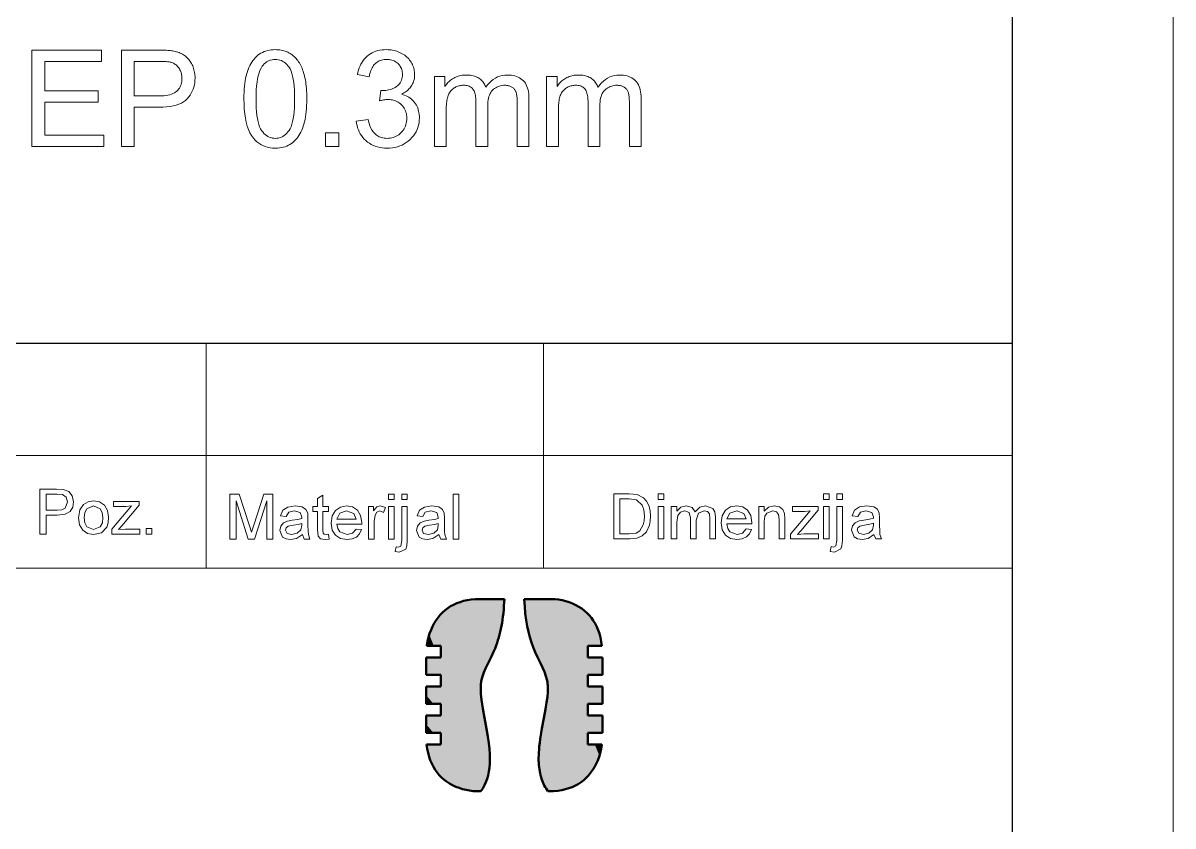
# Model space of a CAD drawing. Extents: x -99 to 297, y 0 to 529.
# Drawn here: x 261.21 to 297, y 24.98 to 49.96 of the extents above; entities that cross this region are included whole.
import ezdxf

# ---------------------------------------------------------------- set-up
doc = ezdxf.new("R2010")
doc.units = 0

msp = doc.modelspace()

# ---------------------------------------------------------------- linework, layer by layer
at = {"color": 7, "lineweight": 13}
for p, q in [((297, 0), (297, 420)), ((142.421, 36.5), (292, 36.5)), ((292, 33), (142.421, 33))]:
    msp.add_line(p, q, dxfattribs=at)
at = {"color": 7, "lineweight": 30}
for p, q in [((292, 5), (292, 415)), ((142.421, 40), (292, 40))]:
    msp.add_line(p, q, dxfattribs=at)
at = {"color": 7, "lineweight": 13, "ltscale": 0.175}
for p, q in [((266.911, 40), (266.911, 33)), ((277.411, 40), (277.411, 33))]:
    msp.add_line(p, q, dxfattribs=at)
at = {"color": 7, "lineweight": 13}
for points in [[(261.484, 46.116), (261.484, 49.116), (263.653, 49.116), (263.653, 48.762), (261.881, 48.762), (261.881, 47.843), (263.541, 47.843), (263.541, 47.491), (261.881, 47.491), (261.881, 46.47), (263.723, 46.47), (263.723, 46.116)], [(264.271, 46.116), (264.271, 49.116), (265.403, 49.116), (265.461, 49.116), (265.517, 49.115), (265.569, 49.114), (265.619, 49.112), (265.666, 49.109), (265.711, 49.106), (265.752, 49.102), (265.79, 49.098), (265.826, 49.093), (265.859, 49.088), (265.903, 49.079), (265.945, 49.07), (265.985, 49.059), (266.025, 49.047), (266.062, 49.034), (266.099, 49.019), (266.133, 49.003), (266.167, 48.986), (266.199, 48.967), (266.23, 48.947), (266.259, 48.926), (266.287, 48.903), (266.314, 48.878), (266.34, 48.851), (266.364, 48.823), (266.388, 48.793), (266.41, 48.762), (266.431, 48.729), (266.451, 48.694), (266.47, 48.658), (266.487, 48.62), (266.503, 48.582), (266.516, 48.543), (266.528, 48.503), (266.538, 48.462), (266.547, 48.421), (266.553, 48.379), (266.557, 48.336), (266.56, 48.293), (266.561, 48.248), (266.559, 48.173), (266.551, 48.1), (266.539, 48.029), (266.522, 47.961), (266.5, 47.895), (266.473, 47.832), (266.442, 47.77), (266.405, 47.712), (266.364, 47.655), (266.318, 47.601), (266.265, 47.55), (266.204, 47.505), (266.136, 47.466), (266.06, 47.431), (265.976, 47.402), (265.884, 47.378), (265.784, 47.36), (265.676, 47.346), (265.561, 47.338), (265.438, 47.336), (264.668, 47.336), (264.668, 46.116)], [(268.082, 47.596), (268.083, 47.7), (268.086, 47.8), (268.091, 47.896), (268.099, 47.988), (268.109, 48.076), (268.121, 48.159), (268.135, 48.239), (268.152, 48.314), (268.17, 48.385), (268.191, 48.452), (268.214, 48.515), (268.239, 48.576), (268.266, 48.633), (268.296, 48.688), (268.327, 48.739), (268.361, 48.788), (268.396, 48.834), (268.434, 48.876), (268.474, 48.916), (268.516, 48.952), (268.561, 48.986), (268.607, 49.016), (268.656, 49.042), (268.707, 49.065), (268.76, 49.084), (268.816, 49.1), (268.873, 49.113), (268.933, 49.121), (268.995, 49.127), (269.06, 49.128), (269.107, 49.127), (269.154, 49.125), (269.199, 49.12), (269.243, 49.113), (269.286, 49.104), (269.328, 49.093), (269.369, 49.081), (269.408, 49.066), (269.446, 49.05), (269.483, 49.031), (269.519, 49.011), (269.554, 48.989), (269.587, 48.965), (269.619, 48.94), (269.65, 48.913), (269.679, 48.884), (269.707, 48.853), (269.734, 48.821), (269.76, 48.787), (269.784, 48.751), (269.807, 48.713), (269.83, 48.674), (269.851, 48.634), (269.871, 48.592), (269.89, 48.548), (269.908, 48.502), (269.925, 48.455), (269.941, 48.407), (269.956, 48.357), (269.97, 48.305), (269.983, 48.25), (269.995, 48.192), (270.005, 48.131), (270.014, 48.065), (270.021, 47.996), (270.027, 47.923), (270.032, 47.847), (270.035, 47.767), (270.037, 47.683), (270.038, 47.596), (270.037, 47.492), (270.034, 47.393), (270.028, 47.297), (270.021, 47.206), (270.011, 47.119), (269.999, 47.035), (269.985, 46.956), (269.968, 46.881), (269.95, 46.81), (269.929, 46.743), (269.907, 46.68), (269.882, 46.62), (269.855, 46.562), (269.825, 46.507), (269.794, 46.456), (269.761, 46.407), (269.725, 46.361), (269.687, 46.319), (269.647, 46.279), (269.605, 46.242), (269.561, 46.208), (269.514, 46.178), (269.465, 46.152), (269.414, 46.129), (269.361, 46.109), (269.305, 46.093), (269.247, 46.081), (269.187, 46.072), (269.124, 46.067), (269.06, 46.065), (268.975, 46.068), (268.894, 46.077), (268.816, 46.093), (268.742, 46.115), (268.672, 46.143), (268.606, 46.177), (268.544, 46.217), (268.485, 46.264), (268.43, 46.317), (268.378, 46.376), (268.322, 46.456), (268.271, 46.545), (268.227, 46.643), (268.188, 46.751), (268.156, 46.868), (268.129, 46.995), (268.108, 47.131), (268.093, 47.276), (268.085, 47.431)], [(271.579, 46.908), (271.947, 46.957), (271.961, 46.896), (271.976, 46.839), (271.993, 46.785), (272.012, 46.735), (272.033, 46.688), (272.055, 46.644), (272.08, 46.605), (272.106, 46.568), (272.133, 46.535), (272.163, 46.506), (272.194, 46.48), (272.227, 46.456), (272.26, 46.436), (272.296, 46.418), (272.332, 46.402), (272.37, 46.39), (272.409, 46.38), (272.45, 46.373), (272.491, 46.369), (272.534, 46.368), (272.586, 46.37), (272.635, 46.375), (272.683, 46.384), (272.729, 46.397), (272.774, 46.413), (272.817, 46.433), (272.859, 46.456), (272.899, 46.483), (272.937, 46.514), (272.973, 46.548), (273.007, 46.585), (273.038, 46.623), (273.065, 46.664), (273.088, 46.706), (273.108, 46.75), (273.124, 46.795), (273.136, 46.842), (273.145, 46.891), (273.151, 46.942), (273.152, 46.994), (273.151, 47.044), (273.146, 47.092), (273.138, 47.138), (273.126, 47.183), (273.111, 47.226), (273.093, 47.267), (273.071, 47.306), (273.046, 47.343), (273.018, 47.379), (272.987, 47.413), (272.953, 47.444), (272.917, 47.472), (272.879, 47.497), (272.84, 47.518), (272.798, 47.536), (272.755, 47.551), (272.711, 47.562), (272.664, 47.571), (272.615, 47.576), (272.565, 47.577), (272.544, 47.577), (272.521, 47.576), (272.498, 47.574), (272.473, 47.571), (272.448, 47.567), (272.422, 47.563), (272.394, 47.557), (272.365, 47.551), (272.336, 47.544), (272.305, 47.536), (272.346, 47.86), (272.353, 47.859), (272.36, 47.858), (272.367, 47.858), (272.373, 47.857), (272.379, 47.857), (272.385, 47.856), (272.391, 47.856), (272.396, 47.856), (272.401, 47.856), (272.406, 47.856), (272.452, 47.857), (272.498, 47.861), (272.543, 47.867), (272.586, 47.875), (272.629, 47.886), (272.671, 47.9), (272.712, 47.916), (272.752, 47.934), (272.791, 47.955), (272.829, 47.978), (272.865, 48.004), (272.897, 48.033), (272.925, 48.064), (272.95, 48.098), (272.97, 48.134), (272.987, 48.174), (273, 48.215), (273.01, 48.26), (273.016, 48.307), (273.017, 48.357), (273.016, 48.397), (273.012, 48.435), (273.005, 48.472), (272.995, 48.508), (272.983, 48.542), (272.968, 48.575), (272.95, 48.606), (272.93, 48.637), (272.906, 48.665), (272.88, 48.693), (272.852, 48.718), (272.822, 48.74), (272.791, 48.76), (272.758, 48.778), (272.723, 48.792), (272.687, 48.804), (272.649, 48.814), (272.61, 48.82), (272.569, 48.824), (272.526, 48.826), (272.484, 48.824), (272.443, 48.82), (272.404, 48.813), (272.366, 48.804), (272.329, 48.792), (272.294, 48.777), (272.261, 48.759), (272.228, 48.739), (272.198, 48.716), (272.168, 48.691), (272.141, 48.662), (272.115, 48.631), (272.091, 48.597), (272.07, 48.561), (272.051, 48.522), (272.033, 48.48), (272.018, 48.435), (272.004, 48.388), (271.993, 48.338), (271.984, 48.285), (271.616, 48.351), (271.631, 48.423), (271.65, 48.492), (271.672, 48.558), (271.697, 48.62), (271.726, 48.68), (271.759, 48.735), (271.794, 48.788), (271.834, 48.837), (271.876, 48.882), (271.923, 48.925), (271.972, 48.964), (272.023, 48.998), (272.077, 49.029), (272.133, 49.055), (272.191, 49.078), (272.252, 49.096), (272.315, 49.11), (272.38, 49.12), (272.448, 49.126), (272.518, 49.128), (272.567, 49.127), (272.615, 49.124), (272.662, 49.119), (272.708, 49.112), (272.754, 49.102), (272.799, 49.09), (272.843, 49.077), (272.886, 49.061), (272.929, 49.043), (272.97, 49.023), (273.011, 49.001), (273.049, 48.978), (273.086, 48.953), (273.12, 48.926), (273.153, 48.898), (273.183, 48.869), (273.212, 48.838), (273.239, 48.805), (273.264, 48.771), (273.286, 48.736), (273.307, 48.699), (273.326, 48.662), (273.342, 48.624), (273.357, 48.586), (273.369, 48.548), (273.378, 48.509), (273.386, 48.47), (273.392, 48.43), (273.395, 48.389), (273.396, 48.349), (273.395, 48.31), (273.392, 48.272), (273.387, 48.235), (273.379, 48.199), (273.37, 48.163), (273.358, 48.128), (273.345, 48.094), (273.329, 48.06), (273.311, 48.027), (273.292, 47.995), (273.27, 47.963), (273.246, 47.934), (273.22, 47.905), (273.192, 47.878), (273.162, 47.851), (273.13, 47.827), (273.096, 47.803), (273.06, 47.781), (273.023, 47.76), (272.983, 47.741), (273.035, 47.727), (273.084, 47.711), (273.132, 47.692), (273.176, 47.671), (273.219, 47.647), (273.259, 47.62), (273.297, 47.59), (273.332, 47.558), (273.365, 47.524), (273.396, 47.486), (273.424, 47.447), (273.449, 47.405), (273.471, 47.361), (273.49, 47.316), (273.507, 47.269), (273.52, 47.219), (273.53, 47.168), (273.537, 47.115), (273.542, 47.059), (273.543, 47.002), (273.54, 46.925), (273.532, 46.85), (273.518, 46.777), (273.497, 46.707), (273.472, 46.639), (273.44, 46.574), (273.403, 46.511), (273.36, 46.45), (273.311, 46.392), (273.257, 46.336), (273.198, 46.284), (273.136, 46.238), (273.071, 46.197), (273.003, 46.161), (272.932, 46.131), (272.859, 46.107), (272.782, 46.088), (272.702, 46.074), (272.618, 46.066), (272.532, 46.063), (272.455, 46.065), (272.38, 46.072), (272.308, 46.084), (272.238, 46.101), (272.171, 46.122), (272.107, 46.148), (272.045, 46.178), (271.986, 46.214), (271.93, 46.254), (271.877, 46.298), (271.827, 46.347), (271.781, 46.398), (271.74, 46.452), (271.704, 46.509), (271.672, 46.568), (271.644, 46.631), (271.621, 46.696), (271.603, 46.764), (271.588, 46.835)], [(264.668, 47.69), (265.444, 47.69), (265.518, 47.691), (265.589, 47.696), (265.655, 47.703), (265.716, 47.713), (265.773, 47.726), (265.825, 47.741), (265.873, 47.76), (265.917, 47.782), (265.956, 47.806), (265.99, 47.833), (266.021, 47.863), (266.048, 47.895), (266.073, 47.93), (266.094, 47.966), (266.111, 48.005), (266.126, 48.047), (266.137, 48.091), (266.145, 48.137), (266.15, 48.185), (266.152, 48.236), (266.151, 48.273), (266.148, 48.309), (266.143, 48.344), (266.137, 48.378), (266.128, 48.411), (266.118, 48.443), (266.105, 48.473), (266.091, 48.503), (266.075, 48.531), (266.057, 48.559), (266.037, 48.584), (266.016, 48.608), (265.994, 48.631), (265.971, 48.651), (265.946, 48.67), (265.921, 48.687), (265.894, 48.702), (265.866, 48.715), (265.836, 48.726), (265.806, 48.736), (265.784, 48.741), (265.759, 48.745), (265.73, 48.749), (265.699, 48.753), (265.663, 48.755), (265.624, 48.758), (265.582, 48.76), (265.537, 48.761), (265.488, 48.762), (265.436, 48.762), (264.668, 48.762)], [(268.46, 47.596), (268.462, 47.453), (268.467, 47.32), (268.476, 47.197), (268.488, 47.084), (268.503, 46.981), (268.522, 46.887), (268.545, 46.804), (268.571, 46.73), (268.6, 46.666), (268.633, 46.612), (268.668, 46.566), (268.705, 46.524), (268.744, 46.488), (268.784, 46.456), (268.826, 46.429), (268.87, 46.407), (268.915, 46.39), (268.961, 46.378), (269.01, 46.37), (269.06, 46.368), (269.11, 46.37), (269.158, 46.378), (269.205, 46.39), (269.25, 46.407), (269.293, 46.429), (269.335, 46.456), (269.375, 46.488), (269.414, 46.525), (269.451, 46.567), (269.486, 46.613), (269.519, 46.667), (269.549, 46.731), (269.575, 46.805), (269.597, 46.888), (269.616, 46.982), (269.632, 47.085), (269.644, 47.198), (269.652, 47.321), (269.658, 47.453), (269.659, 47.596), (269.658, 47.739), (269.652, 47.872), (269.644, 47.995), (269.632, 48.109), (269.616, 48.212), (269.597, 48.306), (269.575, 48.389), (269.549, 48.463), (269.519, 48.526), (269.486, 48.58), (269.451, 48.626), (269.414, 48.668), (269.375, 48.704), (269.334, 48.736), (269.292, 48.763), (269.248, 48.785), (269.203, 48.802), (269.155, 48.814), (269.106, 48.821), (269.056, 48.824), (269.006, 48.821), (268.958, 48.815), (268.913, 48.804), (268.869, 48.789), (268.827, 48.77), (268.788, 48.746), (268.75, 48.718), (268.715, 48.686), (268.682, 48.649), (268.65, 48.609), (268.614, 48.549), (268.582, 48.48), (268.553, 48.402), (268.529, 48.315), (268.508, 48.218), (268.491, 48.112), (268.477, 47.997), (268.468, 47.873), (268.462, 47.739)], [(274.01, 46.116), (274.01, 48.289), (274.339, 48.289), (274.339, 47.985), (274.361, 48.016), (274.383, 48.046), (274.407, 48.075), (274.432, 48.102), (274.459, 48.129), (274.486, 48.154), (274.516, 48.177), (274.546, 48.2), (274.578, 48.221), (274.612, 48.241), (274.646, 48.26), (274.681, 48.276), (274.718, 48.291), (274.755, 48.304), (274.793, 48.314), (274.832, 48.323), (274.872, 48.33), (274.913, 48.335), (274.955, 48.338), (274.998, 48.339), (275.046, 48.338), (275.091, 48.335), (275.135, 48.33), (275.178, 48.322), (275.218, 48.313), (275.257, 48.302), (275.294, 48.289), (275.329, 48.274), (275.363, 48.257), (275.394, 48.238), (275.424, 48.217), (275.452, 48.195), (275.479, 48.171), (275.503, 48.145), (275.526, 48.118), (275.547, 48.089), (275.566, 48.059), (275.583, 48.027), (275.599, 47.993), (275.612, 47.958), (275.665, 48.03), (275.722, 48.095), (275.781, 48.152), (275.843, 48.202), (275.909, 48.243), (275.978, 48.278), (276.049, 48.304), (276.124, 48.323), (276.202, 48.335), (276.283, 48.339), (276.347, 48.337), (276.407, 48.331), (276.464, 48.322), (276.518, 48.31), (276.569, 48.294), (276.618, 48.274), (276.663, 48.251), (276.705, 48.224), (276.744, 48.193), (276.781, 48.159), (276.814, 48.122), (276.843, 48.08), (276.869, 48.035), (276.892, 47.985), (276.911, 47.932), (276.927, 47.875), (276.939, 47.814), (276.948, 47.749), (276.953, 47.681), (276.955, 47.608), (276.955, 46.116), (276.588, 46.116), (276.588, 47.485), (276.588, 47.528), (276.587, 47.569), (276.585, 47.607), (276.583, 47.642), (276.579, 47.675), (276.575, 47.706), (276.571, 47.734), (276.565, 47.76), (276.559, 47.783), (276.553, 47.803), (276.545, 47.822), (276.536, 47.841), (276.526, 47.858), (276.515, 47.875), (276.502, 47.891), (276.489, 47.906), (276.474, 47.921), (276.458, 47.935), (276.441, 47.948), (276.423, 47.96), (276.403, 47.971), (276.384, 47.981), (276.363, 47.99), (276.342, 47.998), (276.32, 48.004), (276.298, 48.01), (276.275, 48.014), (276.251, 48.017), (276.227, 48.019), (276.202, 48.019), (276.157, 48.018), (276.113, 48.013), (276.071, 48.006), (276.031, 47.995), (275.992, 47.981), (275.955, 47.964), (275.919, 47.945), (275.885, 47.922), (275.852, 47.896), (275.821, 47.867), (275.792, 47.835), (275.766, 47.799), (275.744, 47.759), (275.724, 47.716), (275.707, 47.669), (275.694, 47.618), (275.683, 47.564), (275.676, 47.506), (275.671, 47.444), (275.67, 47.379), (275.67, 46.116), (275.301, 46.116), (275.301, 47.528), (275.3, 47.576), (275.298, 47.621), (275.293, 47.664), (275.287, 47.705), (275.279, 47.743), (275.269, 47.779), (275.257, 47.812), (275.244, 47.842), (275.228, 47.871), (275.211, 47.897), (275.192, 47.92), (275.171, 47.941), (275.147, 47.959), (275.121, 47.975), (275.092, 47.989), (275.062, 48), (275.029, 48.008), (274.994, 48.014), (274.956, 48.018), (274.916, 48.019), (274.886, 48.018), (274.855, 48.016), (274.825, 48.012), (274.796, 48.006), (274.767, 47.999), (274.738, 47.99), (274.71, 47.979), (274.683, 47.967), (274.656, 47.953), (274.629, 47.937), (274.603, 47.92), (274.579, 47.902), (274.556, 47.882), (274.535, 47.86), (274.515, 47.837), (274.497, 47.812), (274.48, 47.786), (274.464, 47.758), (274.45, 47.729), (274.438, 47.698), (274.426, 47.665), (274.416, 47.629), (274.407, 47.591), (274.4, 47.55), (274.393, 47.506), (274.388, 47.459), (274.384, 47.409), (274.381, 47.357), (274.379, 47.302), (274.378, 47.244), (274.378, 46.116)], [(277.501, 46.116), (277.501, 48.289), (277.831, 48.289), (277.831, 47.985), (277.852, 48.016), (277.874, 48.046), (277.898, 48.075), (277.923, 48.102), (277.95, 48.129), (277.978, 48.154), (278.007, 48.177), (278.037, 48.2), (278.069, 48.221), (278.103, 48.241), (278.137, 48.26), (278.172, 48.276), (278.209, 48.291), (278.246, 48.304), (278.284, 48.314), (278.323, 48.323), (278.364, 48.33), (278.405, 48.335), (278.447, 48.338), (278.489, 48.339), (278.537, 48.338), (278.583, 48.335), (278.626, 48.33), (278.669, 48.322), (278.709, 48.313), (278.748, 48.302), (278.785, 48.289), (278.82, 48.274), (278.854, 48.257), (278.885, 48.238), (278.915, 48.217), (278.944, 48.195), (278.97, 48.171), (278.994, 48.145), (279.017, 48.118), (279.038, 48.089), (279.057, 48.059), (279.074, 48.027), (279.09, 47.993), (279.103, 47.958), (279.156, 48.03), (279.213, 48.095), (279.272, 48.152), (279.335, 48.202), (279.4, 48.243), (279.469, 48.278), (279.541, 48.304), (279.615, 48.323), (279.693, 48.335), (279.775, 48.339), (279.838, 48.337), (279.898, 48.331), (279.955, 48.322), (280.009, 48.31), (280.061, 48.294), (280.109, 48.274), (280.154, 48.251), (280.196, 48.224), (280.236, 48.193), (280.272, 48.159), (280.305, 48.122), (280.334, 48.08), (280.361, 48.035), (280.383, 47.985), (280.402, 47.932), (280.418, 47.875), (280.43, 47.814), (280.439, 47.749), (280.444, 47.681), (280.446, 47.608), (280.446, 46.116), (280.079, 46.116), (280.079, 47.485), (280.079, 47.528), (280.078, 47.569), (280.076, 47.607), (280.074, 47.642), (280.071, 47.675), (280.067, 47.706), (280.062, 47.734), (280.057, 47.76), (280.05, 47.783), (280.044, 47.803), (280.036, 47.822), (280.027, 47.841), (280.017, 47.858), (280.006, 47.875), (279.993, 47.891), (279.98, 47.906), (279.965, 47.921), (279.949, 47.935), (279.932, 47.948), (279.914, 47.96), (279.895, 47.971), (279.875, 47.981), (279.854, 47.99), (279.833, 47.998), (279.811, 48.004), (279.789, 48.01), (279.766, 48.014), (279.742, 48.017), (279.718, 48.019), (279.693, 48.019), (279.648, 48.018), (279.604, 48.013), (279.562, 48.006), (279.522, 47.995), (279.483, 47.981), (279.446, 47.964), (279.41, 47.945), (279.376, 47.922), (279.343, 47.896), (279.312, 47.867), (279.283, 47.835), (279.258, 47.799), (279.235, 47.759), (279.215, 47.716), (279.199, 47.669), (279.185, 47.618), (279.174, 47.564), (279.167, 47.506), (279.162, 47.444), (279.161, 47.379), (279.161, 46.116), (278.792, 46.116), (278.792, 47.528), (278.791, 47.576), (278.789, 47.621), (278.784, 47.664), (278.778, 47.705), (278.77, 47.743), (278.76, 47.779), (278.748, 47.812), (278.735, 47.842), (278.719, 47.871), (278.702, 47.897), (278.683, 47.92), (278.662, 47.941), (278.638, 47.959), (278.612, 47.975), (278.584, 47.989), (278.553, 48), (278.52, 48.008), (278.485, 48.014), (278.447, 48.018), (278.408, 48.019), (278.377, 48.018), (278.346, 48.016), (278.316, 48.012), (278.287, 48.006), (278.258, 47.999), (278.229, 47.99), (278.201, 47.979), (278.174, 47.967), (278.147, 47.953), (278.12, 47.937), (278.094, 47.92), (278.07, 47.902), (278.047, 47.882), (278.026, 47.86), (278.006, 47.837), (277.988, 47.812), (277.971, 47.786), (277.955, 47.758), (277.941, 47.729), (277.929, 47.698), (277.917, 47.665), (277.907, 47.629), (277.898, 47.591), (277.891, 47.55), (277.884, 47.506), (277.879, 47.459), (277.875, 47.409), (277.872, 47.357), (277.87, 47.302), (277.869, 47.244), (277.869, 46.116)], [(270.619, 46.116), (270.619, 46.536), (271.039, 46.536), (271.039, 46.116)], [(261.731, 34.06), (261.731, 35.46), (262.25, 35.46), (262.46, 35.447), (262.629, 35.383), (262.74, 35.25), (262.781, 35.062), (262.754, 34.9), (262.671, 34.765), (262.517, 34.674), (262.274, 34.643), (261.926, 34.643), (261.926, 34.06)], [(261.926, 34.799), (262.272, 34.799), (262.418, 34.816), (262.515, 34.867), (262.587, 35.057), (262.545, 35.209), (262.433, 35.292), (262.268, 35.305), (261.926, 35.305)], [(262.937, 34.566), (262.975, 34.809), (263.091, 34.979), (263.233, 35.063), (263.404, 35.091), (263.591, 35.057), (263.74, 34.955), (263.838, 34.793), (263.87, 34.58), (263.856, 34.407), (263.813, 34.275), (263.645, 34.102), (263.404, 34.041), (263.215, 34.074), (263.066, 34.176), (262.969, 34.341)], [(267.645, 33.905), (267.645, 35.305), (267.934, 35.305), (268.252, 34.32), (268.316, 34.113), (268.386, 34.337), (268.701, 35.305), (268.987, 35.305), (268.987, 33.905), (268.792, 33.905), (268.792, 35.091), (268.412, 33.905), (268.217, 33.905), (267.84, 35.091), (267.84, 33.905)], [(270.717, 34.051), (270.737, 33.9), (270.607, 33.885), (270.461, 33.914), (270.389, 33.991), (270.367, 34.189), (270.367, 34.76), (270.231, 34.76), (270.231, 34.916), (270.367, 34.916), (270.367, 35.166), (270.542, 35.268), (270.542, 34.916), (270.717, 34.916), (270.717, 34.76), (270.542, 34.76), (270.542, 34.179), (270.552, 34.086), (270.581, 34.053), (270.641, 34.041)], [(272.584, 35.13), (272.584, 35.305), (272.759, 35.305), (272.759, 35.13)], [(272.992, 35.13), (272.992, 35.305), (273.167, 35.305), (273.167, 35.13)], [(274.598, 33.905), (274.598, 35.305), (274.773, 35.305), (274.773, 33.905)], [(279.592, 33.908), (279.592, 35.308), (280.07, 35.308), (280.317, 35.288), (280.521, 35.188), (280.617, 35.081), (280.685, 34.948), (280.726, 34.792), (280.74, 34.616), (280.73, 34.465), (280.703, 34.333), (280.608, 34.129), (280.482, 34.002), (280.316, 33.932), (280.093, 33.908)], [(279.787, 34.064), (280.077, 34.064), (280.288, 34.09), (280.41, 34.164), (280.51, 34.344), (280.536, 34.469), (280.545, 34.619), (280.528, 34.816), (280.475, 34.962), (280.305, 35.123), (280.072, 35.152), (279.787, 35.152)], [(280.973, 35.133), (280.973, 35.308), (281.148, 35.308), (281.148, 35.133)], [(286.126, 35.133), (286.126, 35.308), (286.301, 35.308), (286.301, 35.133)], [(286.534, 35.133), (286.534, 35.308), (286.709, 35.308), (286.709, 35.133)], [(263.112, 34.566), (263.133, 34.404), (263.195, 34.288), (263.404, 34.196), (263.612, 34.289), (263.675, 34.406), (263.695, 34.571), (263.674, 34.729), (263.612, 34.843), (263.404, 34.935), (263.195, 34.843), (263.133, 34.728)], [(263.968, 34.06), (263.968, 34.207), (264.582, 34.935), (264.405, 34.916), (264.026, 34.916), (264.026, 35.071), (264.823, 35.071), (264.823, 34.955), (264.283, 34.315), (264.183, 34.196), (264.391, 34.216), (264.843, 34.216), (264.843, 34.06)], [(269.901, 34.041), (269.717, 33.921), (269.534, 33.885), (269.392, 33.906), (269.287, 33.966), (269.201, 34.173), (269.233, 34.308), (269.319, 34.406), (269.438, 34.462), (269.585, 34.488), (269.759, 34.515), (269.88, 34.547), (269.881, 34.588), (269.835, 34.726), (269.648, 34.78), (269.477, 34.741), (269.395, 34.605), (269.22, 34.624), (269.296, 34.798), (269.449, 34.9), (269.681, 34.935), (269.893, 34.905), (270.013, 34.827), (270.067, 34.709), (270.076, 34.556), (270.076, 34.338), (270.079, 34.15), (270.087, 34.041), (270.134, 33.905), (269.959, 33.905)], [(271.571, 34.216), (271.742, 34.197), (271.681, 34.065), (271.584, 33.967), (271.452, 33.906), (271.288, 33.885), (271.084, 33.919), (270.928, 34.021), (270.828, 34.184), (270.795, 34.402), (270.829, 34.627), (270.929, 34.795), (271.084, 34.9), (271.278, 34.935), (271.466, 34.901), (271.617, 34.799), (271.715, 34.636), (271.748, 34.416), (271.747, 34.372), (270.97, 34.372), (271, 34.23), (271.069, 34.126), (271.291, 34.041), (271.46, 34.083)], [(270.97, 34.527), (271.573, 34.527), (271.504, 34.694), (271.277, 34.78), (271.065, 34.711)], [(271.962, 33.905), (271.962, 34.916), (272.117, 34.916), (272.117, 34.781), (272.219, 34.905), (272.322, 34.935), (272.487, 34.887), (272.431, 34.731), (272.315, 34.78), (272.223, 34.745), (272.164, 34.65), (272.137, 34.445), (272.137, 33.905)], [(272.584, 33.905), (272.584, 34.916), (272.759, 34.916), (272.759, 33.905)], [(272.786, 33.515), (272.818, 33.665), (272.895, 33.652), (272.968, 33.687), (272.992, 33.859), (272.992, 34.916), (273.167, 34.916), (273.167, 33.851), (273.155, 33.693), (273.12, 33.592), (272.918, 33.497)], [(274.151, 34.041), (273.967, 33.921), (273.785, 33.885), (273.643, 33.906), (273.538, 33.966), (273.451, 34.173), (273.484, 34.308), (273.569, 34.406), (273.688, 34.462), (273.836, 34.488), (274.01, 34.515), (274.131, 34.547), (274.132, 34.588), (274.085, 34.726), (273.898, 34.78), (273.727, 34.741), (273.646, 34.605), (273.471, 34.624), (273.547, 34.798), (273.699, 34.9), (273.931, 34.935), (274.144, 34.905), (274.264, 34.827), (274.318, 34.709), (274.326, 34.556), (274.326, 34.338), (274.329, 34.15), (274.338, 34.041), (274.384, 33.905), (274.21, 33.905)], [(280.973, 33.908), (280.973, 34.919), (281.148, 34.919), (281.148, 33.908)], [(281.381, 33.908), (281.381, 34.919), (281.556, 34.919), (281.556, 34.767), (281.679, 34.891), (281.854, 34.939), (282.033, 34.89), (282.132, 34.755), (282.271, 34.893), (282.447, 34.939), (282.68, 34.855), (282.741, 34.75), (282.762, 34.6), (282.762, 33.908), (282.587, 33.908), (282.587, 34.538), (282.57, 34.684), (282.51, 34.756), (282.407, 34.783), (282.23, 34.713), (282.159, 34.489), (282.159, 33.908), (281.984, 33.908), (281.984, 34.557), (281.942, 34.727), (281.806, 34.783), (281.673, 34.745), (281.584, 34.635), (281.556, 34.426), (281.556, 33.908)], [(283.713, 34.219), (283.884, 34.2), (283.823, 34.068), (283.725, 33.97), (283.593, 33.909), (283.429, 33.889), (283.226, 33.923), (283.07, 34.024), (282.97, 34.187), (282.937, 34.405), (282.97, 34.63), (283.071, 34.799), (283.225, 34.904), (283.42, 34.939), (283.608, 34.905), (283.758, 34.802), (283.857, 34.639), (283.89, 34.42), (283.889, 34.375), (283.112, 34.375), (283.142, 34.233), (283.211, 34.129), (283.433, 34.044), (283.602, 34.086)], [(283.112, 34.53), (283.715, 34.53), (283.645, 34.697), (283.419, 34.783), (283.207, 34.714)], [(284.104, 33.908), (284.104, 34.919), (284.279, 34.919), (284.279, 34.776), (284.41, 34.898), (284.588, 34.939), (284.75, 34.906), (284.86, 34.82), (284.911, 34.694), (284.92, 34.528), (284.92, 33.908), (284.745, 33.908), (284.745, 34.516), (284.726, 34.671), (284.657, 34.752), (284.54, 34.783), (284.356, 34.714), (284.298, 34.615), (284.279, 34.454), (284.279, 33.908)], [(285.095, 33.908), (285.095, 34.054), (285.71, 34.783), (285.532, 34.764), (285.154, 34.764), (285.154, 34.919), (285.951, 34.919), (285.951, 34.803), (285.411, 34.163), (285.31, 34.044), (285.519, 34.064), (285.97, 34.064), (285.97, 33.908)], [(286.126, 33.908), (286.126, 34.919), (286.301, 34.919), (286.301, 33.908)], [(286.328, 33.519), (286.36, 33.669), (286.436, 33.655), (286.51, 33.69), (286.534, 33.862), (286.534, 34.919), (286.709, 34.919), (286.709, 33.854), (286.697, 33.696), (286.661, 33.595), (286.46, 33.5)], [(287.693, 34.044), (287.509, 33.924), (287.326, 33.889), (287.184, 33.909), (287.079, 33.97), (286.993, 34.177), (287.026, 34.312), (287.111, 34.409), (287.23, 34.466), (287.377, 34.491), (287.551, 34.518), (287.673, 34.55), (287.673, 34.591), (287.627, 34.729), (287.44, 34.783), (287.269, 34.744), (287.187, 34.608), (287.012, 34.627), (287.088, 34.801), (287.241, 34.903), (287.473, 34.939), (287.685, 34.908), (287.805, 34.83), (287.859, 34.712), (287.868, 34.559), (287.868, 34.342), (287.871, 34.153), (287.88, 34.044), (287.926, 33.908), (287.751, 33.908)], [(269.881, 34.391), (269.768, 34.36), (269.61, 34.334), (269.464, 34.303), (269.399, 34.254), (269.376, 34.182), (269.426, 34.081), (269.573, 34.041), (269.744, 34.082), (269.854, 34.189), (269.88, 34.337)], [(274.132, 34.391), (274.019, 34.36), (273.86, 34.334), (273.715, 34.303), (273.649, 34.254), (273.626, 34.182), (273.676, 34.081), (273.824, 34.041), (273.994, 34.082), (274.104, 34.189), (274.131, 34.337)], [(287.673, 34.394), (287.56, 34.363), (287.402, 34.337), (287.257, 34.307), (287.191, 34.257), (287.168, 34.185), (287.218, 34.085), (287.365, 34.044), (287.536, 34.086), (287.646, 34.192), (287.673, 34.34)], [(265.037, 34.06), (265.037, 34.235), (265.212, 34.235), (265.212, 34.06)]]:
    msp.add_lwpolyline(points, close=True, dxfattribs=at)
at = {"color": 142, "lineweight": 50}
for points in [[(275.424, 32.037), (275.286, 32.033), (275.156, 32.022), (275.033, 32.003), (274.917, 31.977), (274.808, 31.945), (274.704, 31.907), (274.606, 31.862), (274.514, 31.812), (274.427, 31.755), (274.345, 31.693), (274.268, 31.624), (274.195, 31.549), (274.128, 31.468), (274.065, 31.38), (274.007, 31.286), (273.953, 31.186), (273.906, 31.079), (273.863, 30.967), (273.827, 30.85), (273.798, 30.729), (273.775, 30.607), (273.772, 30.587)], [(276.188, 32.037), (275.806, 32.037), (275.424, 32.037)], [(275.453, 29.278), (275.457, 29.376), (275.468, 29.47), (275.487, 29.563), (275.515, 29.657), (275.551, 29.757), (275.602, 29.872), (275.675, 30.022), (275.768, 30.209), (275.864, 30.42), (275.898, 30.504), (275.932, 30.592), (275.961, 30.674), (275.989, 30.759), (276.014, 30.843), (276.037, 30.93), (276.059, 31.017), (276.079, 31.109), (276.098, 31.201), (276.115, 31.297), (276.13, 31.395), (276.145, 31.498), (276.157, 31.603), (276.167, 31.713), (276.176, 31.826), (276.184, 31.943), (276.188, 32.037)], [(273.772, 30.587), (273.991, 30.587), (274.21, 30.587)], [(274.21, 30.587), (274.21, 30.404), (274.21, 30.221)], [(274.21, 30.221), (273.981, 30.221), (273.752, 30.221)], [(273.752, 30.221), (273.752, 29.952), (273.752, 29.683)], [(273.752, 29.683), (273.981, 29.683), (274.21, 29.683)], [(274.21, 29.683), (274.21, 29.5), (274.21, 29.317)], [(274.21, 29.317), (273.981, 29.317), (273.752, 29.317)], [(273.752, 29.317), (273.752, 29.048), (273.752, 28.779)], [(275.458, 26.06), (275.515, 26.149), (275.566, 26.243), (275.61, 26.341), (275.648, 26.445), (275.68, 26.553), (275.705, 26.668), (275.724, 26.79), (275.736, 26.919), (275.74, 27.059), (275.738, 27.209), (275.728, 27.373), (275.708, 27.554), (275.679, 27.76), (275.637, 28.005), (275.572, 28.346), (275.52, 28.631), (275.479, 28.907), (275.468, 29), (275.46, 29.091), (275.456, 29.169), (275.453, 29.244), (275.453, 29.278)], [(273.752, 28.779), (273.981, 28.779), (274.21, 28.779)], [(274.21, 28.779), (274.21, 28.596), (274.21, 28.413)], [(274.21, 28.413), (273.981, 28.413), (273.752, 28.413)], [(273.752, 28.413), (273.752, 28.144), (273.752, 27.875)], [(273.752, 27.875), (273.981, 27.875), (274.21, 27.875)], [(274.21, 27.875), (274.21, 27.692), (274.21, 27.509)], [(274.21, 27.509), (273.989, 27.509), (273.769, 27.509)], [(273.769, 27.509), (273.788, 27.376), (273.813, 27.25), (273.846, 27.132), (273.884, 27.022), (273.928, 26.918), (273.978, 26.82), (274.033, 26.729), (274.094, 26.644), (274.16, 26.564), (274.232, 26.49), (274.309, 26.421), (274.392, 26.358), (274.48, 26.3), (274.574, 26.247), (274.673, 26.201), (274.777, 26.16), (274.886, 26.126), (274.997, 26.098), (275.108, 26.078), (275.215, 26.065), (275.305, 26.06), (275.322, 26.06)], [(275.322, 26.06), (275.39, 26.06), (275.458, 26.06)]]:
    msp.add_lwpolyline(points, dxfattribs=at)
at = {"color": 9, "lineweight": 50}
for points in [[(277.673, 32.037), (277.24, 32.037), (276.807, 32.037)], [(276.807, 32.037), (276.821, 31.802), (276.841, 31.584), (276.867, 31.381), (276.899, 31.192), (276.937, 31.014), (276.98, 30.848), (277.029, 30.689), (277.084, 30.536), (277.146, 30.386), (277.218, 30.229), (277.31, 30.043), (277.438, 29.773), (277.522, 29.502), (277.53, 29.454), (277.536, 29.405), (277.54, 29.356), (277.542, 29.306), (277.543, 29.278)], [(279.225, 30.587), (279.206, 30.72), (279.18, 30.846), (279.147, 30.963), (279.108, 31.074), (279.064, 31.178), (279.013, 31.275), (278.957, 31.366), (278.896, 31.452), (278.829, 31.532), (278.757, 31.606), (278.679, 31.675), (278.595, 31.739), (278.506, 31.797), (278.412, 31.849), (278.312, 31.896), (278.208, 31.937), (278.099, 31.971), (277.988, 31.999), (277.877, 32.019), (277.771, 32.032), (277.684, 32.037), (277.673, 32.037)], [(278.786, 30.221), (278.786, 30.404), (278.786, 30.587)], [(278.786, 30.587), (279.006, 30.587), (279.225, 30.587)], [(279.243, 30.221), (279.015, 30.221), (278.786, 30.221)], [(279.243, 29.683), (279.243, 29.952), (279.243, 30.221)], [(278.786, 29.317), (278.786, 29.5), (278.786, 29.683)], [(278.786, 29.683), (279.015, 29.683), (279.243, 29.683)], [(277.543, 29.278), (277.539, 29.145), (277.527, 28.994), (277.505, 28.819), (277.472, 28.609), (277.42, 28.331), (277.359, 28.008), (277.305, 27.682), (277.289, 27.568), (277.276, 27.454), (277.267, 27.359), (277.26, 27.264), (277.257, 27.18), (277.255, 27.096), (277.256, 27.02), (277.259, 26.945), (277.263, 26.875), (277.27, 26.806), (277.278, 26.741), (277.289, 26.677), (277.301, 26.617), (277.315, 26.557), (277.33, 26.5), (277.347, 26.444), (277.366, 26.391), (277.387, 26.338), (277.408, 26.287), (277.432, 26.237), (277.457, 26.189), (277.485, 26.142), (277.538, 26.06)], [(279.243, 29.317), (279.015, 29.317), (278.786, 29.317)], [(279.243, 28.779), (279.243, 29.048), (279.243, 29.317)], [(278.786, 28.413), (278.786, 28.596), (278.786, 28.779)], [(278.786, 28.779), (279.015, 28.779), (279.243, 28.779)], [(279.243, 28.413), (279.015, 28.413), (278.786, 28.413)], [(279.243, 27.875), (279.243, 28.144), (279.243, 28.413)], [(278.786, 27.509), (278.786, 27.692), (278.786, 27.875)], [(278.786, 27.875), (279.015, 27.875), (279.243, 27.875)], [(277.582, 26.06), (277.72, 26.063), (277.85, 26.075), (277.972, 26.094), (278.088, 26.119), (278.197, 26.151), (278.3, 26.189), (278.398, 26.234), (278.49, 26.284), (278.576, 26.341), (278.658, 26.404), (278.735, 26.472), (278.807, 26.547), (278.874, 26.628), (278.936, 26.715), (278.994, 26.809), (279.046, 26.909), (279.093, 27.015), (279.135, 27.127), (279.17, 27.245), (279.199, 27.366), (279.221, 27.487), (279.225, 27.509)], [(279.225, 27.509), (279.005, 27.509), (278.786, 27.509)], [(277.538, 26.06), (277.56, 26.06), (277.582, 26.06)]]:
    msp.add_lwpolyline(points, dxfattribs=at)
at = {"color": 142, "lineweight": 5}
for points in [[(275.239, 26.063), (274.758, 31.928), (274.745, 26.172), (274.497, 31.801)], [(275.424, 32.037), (274.758, 31.928), (275.322, 26.06), (275.239, 26.063)], [(275.424, 32.037), (275.322, 26.06), (275.458, 26.06), (275.39, 26.06)], [(275.424, 32.037), (275.458, 26.06), (275.806, 32.037), (275.453, 29.278)], [(275.453, 29.278), (275.557, 29.77), (275.806, 32.037), (275.897, 30.5)], [(275.806, 32.037), (275.897, 30.5), (276.188, 32.037), (276.058, 31.011)], [(276.188, 32.037), (276.058, 31.011), (276.167, 31.71)], [(274.103, 31.435), (274.21, 30.587), (274.497, 31.801)], [(274.745, 26.172), (274.497, 31.801), (274.285, 26.441), (274.21, 30.587)], [(274.103, 31.435), (273.852, 30.932), (274.21, 30.587), (273.991, 30.587)], [(273.991, 30.587), (273.852, 30.932), (273.772, 30.587)], [(274.285, 26.441), (274.21, 30.587), (274.21, 30.404)], [(273.752, 30.221), (273.981, 29.683), (273.981, 30.221), (274.21, 29.683)], [(273.752, 29.952), (273.752, 29.683), (273.752, 30.221), (273.981, 29.683)], [(273.981, 30.221), (274.21, 29.683), (274.21, 30.221), (274.285, 26.441)], [(274.21, 30.221), (274.285, 26.441), (274.21, 30.404)], [(274.21, 29.683), (274.21, 29.5), (274.285, 26.441), (274.21, 29.317)], [(274.21, 28.779), (273.981, 29.317), (273.981, 28.779), (273.752, 29.317)], [(273.981, 28.779), (273.752, 29.317), (273.752, 29.048)], [(273.981, 28.779), (273.752, 29.048), (273.752, 28.779)], [(274.285, 26.441), (274.21, 29.317), (274.21, 28.779), (273.981, 29.317)], [(275.604, 28.18), (275.453, 29.278), (275.688, 26.585), (275.458, 26.06)], [(274.21, 28.779), (274.21, 28.596), (274.285, 26.441), (274.21, 28.413)], [(274.21, 27.875), (273.981, 28.413), (273.981, 27.875), (273.752, 28.413)], [(273.981, 27.875), (273.752, 28.413), (273.752, 28.144)], [(274.285, 26.441), (274.21, 28.413), (274.21, 27.875), (273.981, 28.413)], [(273.981, 27.875), (273.752, 28.144), (273.752, 27.875)], [(275.604, 28.18), (275.688, 26.585), (275.736, 27.251)], [(274.285, 26.441), (274.21, 27.875), (274.21, 27.509), (274.21, 27.692)], [(273.949, 26.875), (273.989, 27.509), (273.769, 27.509)], [(274.285, 26.441), (274.21, 27.509), (273.949, 26.875), (273.989, 27.509)]]:
    msp.add_solid(points, dxfattribs=at)
at = {"color": 9, "lineweight": 5}
for points in [[(276.951, 30.958), (277.24, 32.037), (276.807, 32.037)], [(276.951, 30.958), (277.226, 30.213), (277.24, 32.037), (277.447, 29.751)], [(277.24, 32.037), (277.447, 29.751), (277.673, 32.037), (277.543, 29.278)], [(277.582, 26.06), (277.673, 32.037), (277.56, 26.06), (277.543, 29.278)], [(278.247, 26.168), (277.673, 32.037), (277.582, 26.06)], [(278.247, 26.168), (278.242, 31.925), (277.673, 32.037), (277.75, 32.034)], [(278.247, 26.168), (278.507, 26.295), (278.242, 31.925), (278.704, 31.654)], [(278.507, 26.295), (278.786, 27.509), (278.704, 31.654), (278.786, 30.587)], [(278.704, 31.654), (278.786, 30.587), (279.043, 31.22), (279.006, 30.587)], [(279.043, 31.22), (279.006, 30.587), (279.225, 30.587)], [(278.786, 30.587), (278.786, 27.509), (278.786, 27.875), (278.786, 27.692)], [(278.786, 30.587), (278.786, 27.875), (278.786, 28.596), (278.786, 28.413)], [(278.786, 30.587), (278.786, 28.596), (278.786, 29.317), (278.786, 28.779)], [(278.786, 30.587), (278.786, 29.317), (278.786, 29.683), (278.786, 29.5)], [(278.786, 30.587), (278.786, 29.683), (278.786, 30.404), (278.786, 30.221)], [(279.243, 29.683), (279.015, 30.221), (279.015, 29.683), (278.786, 30.221)], [(279.015, 29.683), (278.786, 30.221), (278.786, 29.683)], [(279.243, 29.952), (279.243, 30.221), (279.243, 29.683), (279.015, 30.221)], [(277.56, 26.06), (277.543, 29.278), (277.538, 26.06), (277.452, 28.497)], [(279.243, 28.779), (279.015, 29.317), (279.015, 28.779), (278.786, 29.317)], [(279.015, 28.779), (278.786, 29.317), (278.786, 28.779)], [(279.243, 29.048), (279.243, 29.317), (279.243, 28.779), (279.015, 29.317)], [(277.538, 26.06), (277.452, 28.497), (277.341, 26.462), (277.3, 27.651)], [(279.243, 27.875), (279.015, 28.413), (279.015, 27.875), (278.786, 28.413)], [(279.015, 27.875), (278.786, 28.413), (278.786, 27.875)], [(279.243, 28.144), (279.243, 28.413), (279.243, 27.875), (279.015, 28.413)], [(277.341, 26.462), (277.3, 27.651), (277.269, 26.813)], [(278.786, 27.509), (278.507, 26.295), (278.899, 26.661)], [(279.005, 27.509), (278.786, 27.509), (279.146, 27.163), (278.899, 26.661)], [(279.005, 27.509), (279.146, 27.163), (279.225, 27.509)]]:
    msp.add_solid(points, dxfattribs=at)

doc.saveas('drawing.dxf')
